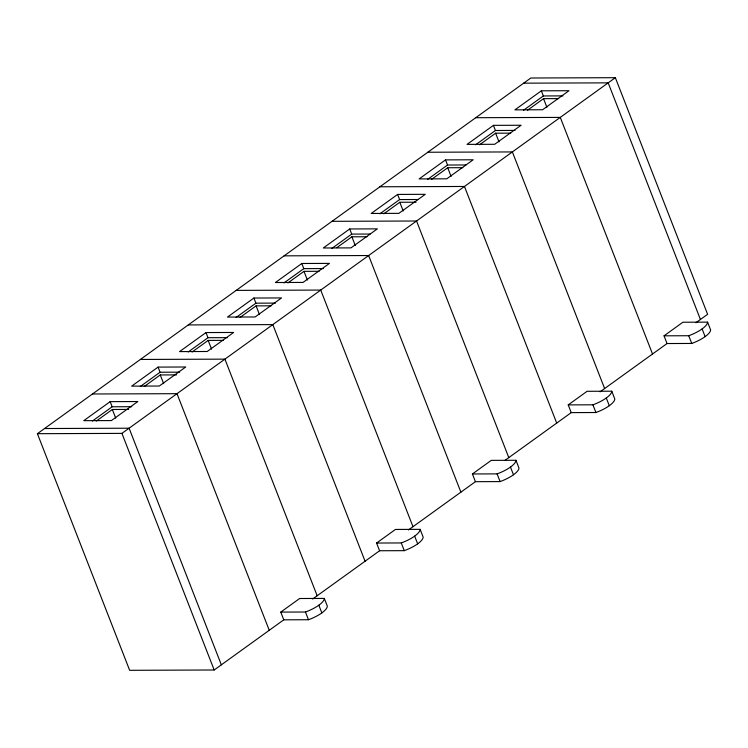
<?xml version="1.0" encoding="UTF-8"?>
<svg xmlns="http://www.w3.org/2000/svg" width="748" height="748" viewBox="0 0 748 748"><rect width="100%" height="100%" fill="white"/><g stroke="black" fill="none" stroke-linecap="round" stroke-linejoin="round"><path stroke-width="1.12" d="M283.782 619.821L280.771 612.107L299.63 598.512L324.314 598.419L327.325 606.132A21.094 6.657 -21.3 0 1 308.466 619.737L283.782 619.821L214.18 669.993L129.656 670.311L37.4 433.69L530.828 78.007L615.352 77.689L707.608 314.31L695.902 322.743M110.162 401.639L83.757 420.675L111.405 420.572L137.81 401.536L110.162 401.639L112.172 406.781L131.751 406.706M158.071 367.1L131.667 386.136L159.315 386.033L185.719 366.997L158.071 367.1L160.081 372.242L179.66 372.167M205.981 332.561L179.576 351.597L207.224 351.495L233.628 332.467L205.981 332.561L207.991 337.713L227.57 337.638M253.89 298.031L227.486 317.068L255.133 316.965L281.538 297.928L253.89 298.031L255.9 303.174L275.479 303.099M301.799 263.492L275.395 282.529L303.043 282.426L329.447 263.389L301.799 263.492L303.81 268.635L323.388 268.569M349.709 228.963L323.304 247.99L350.952 247.887L377.357 228.86L349.709 228.963L351.719 234.105L370.148 234.031M397.618 194.424L371.214 213.461L398.862 213.358L425.266 194.321L397.618 194.424L399.628 199.566L418.057 199.501M445.528 159.885L419.123 178.922L446.771 178.819L473.175 159.782L445.528 159.885L447.538 165.028L465.967 164.962M493.437 125.355L467.033 144.392L494.68 144.289L521.085 125.253L493.437 125.355L495.447 130.498L515.026 130.423M541.346 90.817L514.942 109.853L542.59 109.75L568.994 90.714L541.346 90.817L543.357 95.959L562.935 95.884M92.369 421.059L112.172 406.781M140.278 386.52L160.081 372.242M188.187 351.981L207.991 337.713M236.097 317.451L255.9 303.174M283.997 282.912L303.81 268.635M331.906 248.383L351.719 234.105M379.816 213.844L399.628 199.566M427.725 179.305L447.538 165.028M475.635 144.775L495.447 130.498M523.544 110.237L543.357 95.959M96.314 421.04L112.35 409.483L128.609 409.427M144.224 386.51L160.259 374.944L176.519 374.888M192.133 351.971L208.168 340.415L223.269 340.359M240.043 317.433L256.078 305.876L271.178 305.82M287.952 282.903L303.987 271.346L319.087 271.29M336.806 247.681L351.897 236.807L366.997 236.751M383.771 213.825L399.806 202.269L416.066 202.212M431.68 179.296L447.715 167.739L462.816 167.683M479.59 144.757L495.625 133.2L510.725 133.144M527.499 110.218L543.534 98.661L558.634 98.605M37.4 433.69L121.924 433.382L615.352 77.689M379.601 550.752L376.59 543.039L395.449 529.444L420.133 529.35L423.144 537.064A21.094 6.657 -21.3 0 1 404.285 550.659L379.601 550.752L312.627 599.026M475.419 481.684L472.409 473.97L491.268 460.366L515.952 460.282L518.962 467.996A21.094 6.657 -21.3 0 1 500.103 481.59L475.419 481.684L408.445 529.958M571.229 412.616L568.228 404.892L587.087 391.298L611.77 391.204L614.781 398.927A21.094 6.657 -21.3 0 1 595.922 412.522L571.229 412.616L505.171 460.235M667.048 343.538L664.046 335.824L682.905 322.229L707.589 322.136L710.6 329.849A21.094 6.657 -21.3 0 1 691.741 343.454L667.048 343.538L600.083 391.821M523.656 83.168L608.189 82.86L700.437 319.471M475.747 117.707L560.28 117.399L652.527 354.01M427.837 152.246L512.371 151.928L604.618 388.549M379.928 186.776L464.461 186.467L556.708 423.078M332.028 221.315L416.552 221.006L508.799 457.617M284.118 255.844L368.642 255.536L460.89 492.156M236.209 290.383L320.733 290.074L412.98 526.685M188.3 324.922L272.824 324.604L365.071 561.224M664.046 335.824L688.73 335.73A21.094 6.657 -21.3 0 0 707.589 322.136M140.39 359.451L224.914 359.143L317.161 595.754M92.481 393.99L177.005 393.682L269.252 630.293M568.228 404.892L592.912 404.808A21.094 6.657 -21.3 0 0 611.77 391.204M44.571 428.529L129.095 428.211L221.343 664.832M472.409 473.97L497.093 473.877A21.094 6.657 -21.3 0 0 515.952 460.282M376.59 543.039L401.274 542.945A21.094 6.657 -21.3 0 0 420.133 529.35M280.771 612.107L305.455 612.014A21.094 6.657 -21.3 0 0 324.314 598.419M702.11 328.924L705.121 336.637M688.73 335.73L691.741 343.454M543.534 98.661L546.919 107.357M606.291 397.992L609.302 405.706M495.625 133.2L499.01 141.886M592.912 404.808L595.922 412.522M447.715 167.739L451.1 176.425M510.473 467.061L513.483 474.774M399.806 202.269L403.191 210.955M497.093 473.877L500.103 481.59M351.897 236.807L355.281 245.494M414.654 536.129L417.665 543.852M303.987 271.346L307.372 280.033M401.274 542.945L404.285 550.659M256.078 305.876L259.463 314.562M318.835 605.207L321.846 612.921M208.168 340.415L211.553 349.101M305.455 612.014L308.466 619.737M160.259 374.944L163.644 383.64M121.924 433.382L214.18 669.993M112.35 409.483L115.734 418.169"/></g></svg>
